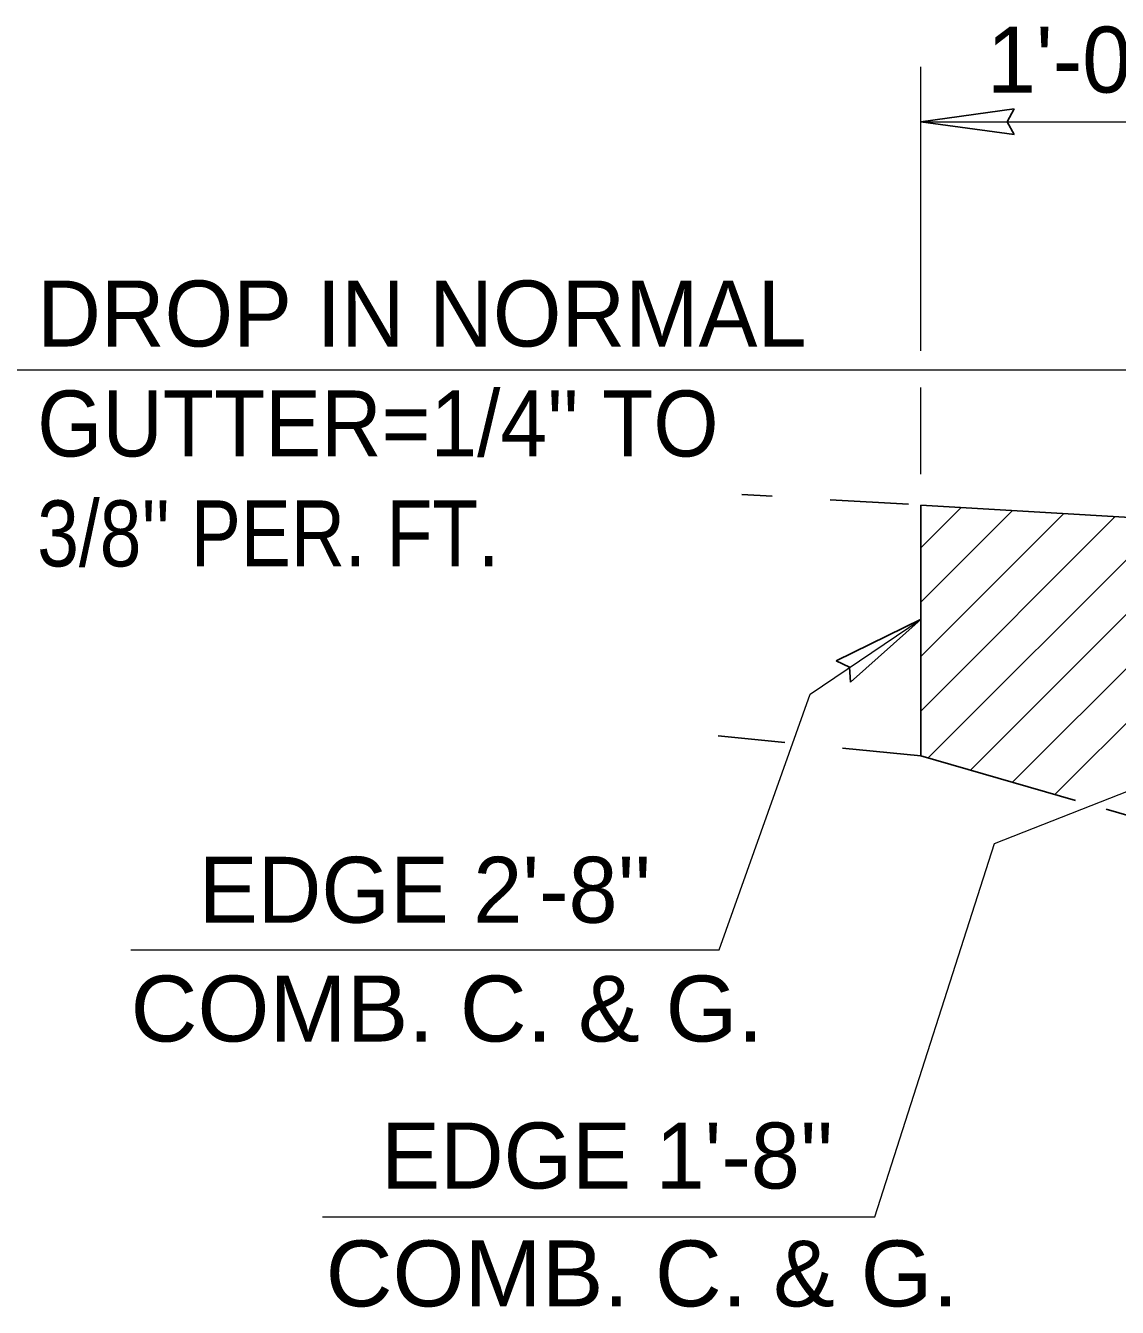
# Model space of a CAD drawing. Extents: x 570 to 607.1, y 62.1 to 89.4.
# Drawn here: x 589.009 to 590.886, y 69.233 to 71.436 of the extents above; entities that cross this region are included whole.
import ezdxf

# ---------------------------------------------------------------- set-up
doc = ezdxf.new("R2010")
doc.units = 0
doc.header["$LTSCALE"] = 0.045
doc.linetypes.add('MEDIUM_DASHED', pattern=[4.5, 3, -1.5])
doc.layers.add('1', color=7, linetype='Continuous', lineweight=13)

msp = doc.modelspace()

# ---------------------------------------------------------------- linework, layer by layer
at = {"layer": '1'}
for p, q in [((590.54792, 70.87708), (590.54792, 71.36542)), ((590.54792, 70.66525), (590.54792, 70.81417)), ((590.54792, 70.53858), (590.61725, 70.608)), ((590.54792, 70.445), (590.70567, 70.60283)), ((590.54792, 70.3515), (590.794, 70.59758)), ((590.54792, 70.25792), (590.88233, 70.59242)), ((590.56075, 70.17725), (590.97075, 70.58725)), ((590.63333, 70.15633), (591.05908, 70.58208)), ((590.706, 70.13542), (591.12225, 70.55167)), ((590.77867, 70.1145), (591.12225, 70.45817))]:
    msp.add_line(p, q, dxfattribs=at)
at = {"layer": '1', "lineweight": 25}
for p, q in [((590.54792, 71.27083), (590.70883, 71.293)), ((590.54792, 71.27083), (590.70883, 71.24875)), ((590.54792, 70.61208), (590.54792, 70.18092)), ((590.54867, 70.41575), (590.40275, 70.34442)), ((590.54867, 70.41575), (590.42742, 70.30767)), ((590.54792, 70.18092), (590.81425, 70.10425)), ((590.86683, 70.08908), (591.12242, 70.01558))]:
    msp.add_line(p, q, dxfattribs=at)
at = {"layer": '1', "linetype": 'MEDIUM_DASHED', "lineweight": 25}
for p, q in [((590.52708, 70.61333), (590.24017, 70.63017)), ((590.54792, 70.18092), (590.19967, 70.21525))]:
    msp.add_line(p, q, dxfattribs=at)
at = {"layer": '1', "lineweight": 25}
for points in [[(590.70883, 71.293), (590.69642, 71.27067), (590.70883, 71.24875)], [(591.12225, 70.31142), (591.12225, 70.57833), (590.54792, 70.61208)], [(590.42742, 70.30767), (590.42525, 70.33317), (590.40275, 70.34442)]]:
    msp.add_lwpolyline(points, dxfattribs=at)
at = {"layer": '1'}
for points in [[(590.54792, 71.27092), (591.10575, 71.27092), (591.61058, 71.27092)], [(588.97683, 70.84467), (590.93475, 70.84467), (591.49942, 70.62667)], [(589.1895, 69.84725), (590.20108, 69.84725), (590.3575, 70.28725), (590.54875, 70.41575)], [(589.51908, 69.38867), (590.469, 69.38867), (590.6745, 70.03033), (591.1225, 70.206)]]:
    msp.add_lwpolyline(points, dxfattribs=at)

# ---------------------------------------------------------------- texts
for s, p in [("1'-0''", (590.66175, 71.32108)), ('DROP IN NORMAL', (589.02858, 70.88458)), ("EDGE 2'-8''", (589.30658, 69.894)), ("EDGE 1'-8''", (589.62, 69.43717))]:
    msp.add_text(s, height=0.1134, dxfattribs=at).set_placement(p)
for s, width, p in [("GUTTER=1/4'' TO", 0.95, (589.02858, 70.69558)), ("3/8'' PER. FT.", 0.85, (589.02858, 70.50658)), ('COMB. C. & G.', 1.05, (589.18908, 69.68983)), ('COMB. C. & G.', 1.05, (589.52458, 69.2345))]:
    msp.add_text(s, height=0.1134, dxfattribs=dict(at, width=width)).set_placement(p)

doc.saveas('drawing.dxf')
